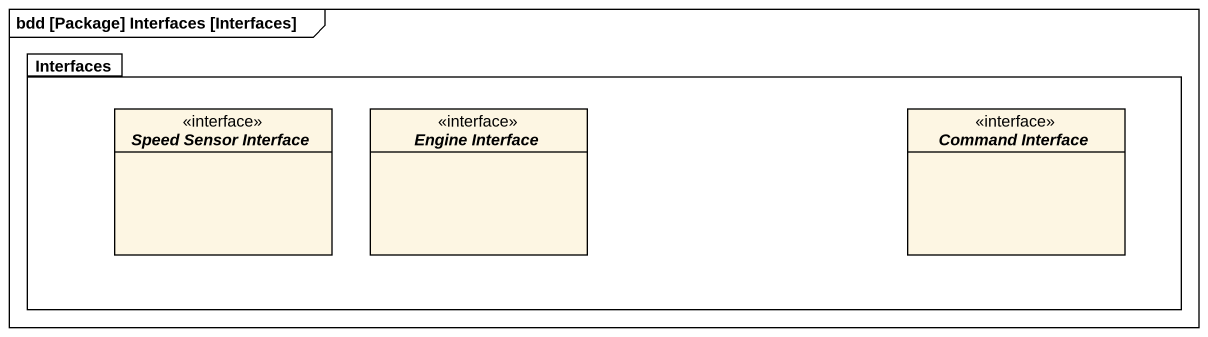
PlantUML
@startuml
mainframe bdd [Package] Interfaces [Interfaces]
hide circle
hide empty members
package Interfaces {
  interface "Speed Sensor Interface" as Speed_Sensor_Interface
  interface "Engine Interface" as Engine_Interface
  interface "Command Interface" as Command_Interface
}
@enduml
